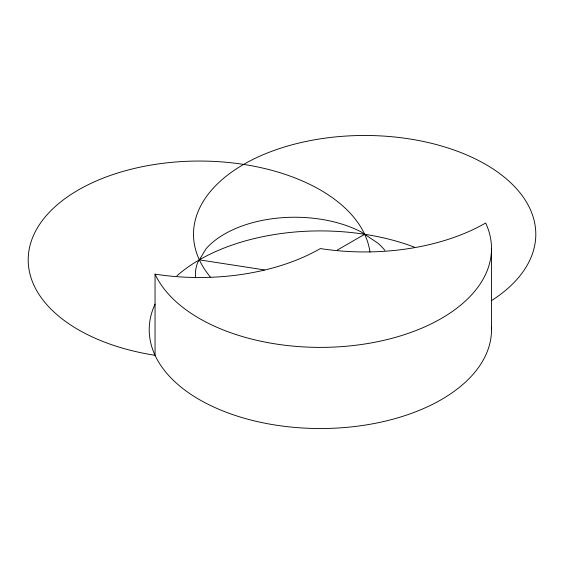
<?xml version="1.0" encoding="UTF-8"?>
<svg xmlns="http://www.w3.org/2000/svg" width="564" height="564" viewBox="0 0 564 564"><rect width="100%" height="100%" fill="white"/><g stroke="black" fill="none" stroke-linecap="round" stroke-linejoin="round"><path stroke-width="0.85" d="M337.314 250.063L364.654 234.279M199.346 259.856L264.417 269.916M491.505 248.576L491.505 329.721M155.051 274.146A171.146 98.806 0 0 0 364.654 344.019A171.146 98.806 0 0 0 485.674 222.999A171.146 98.806 0 0 1 320.359 248.576A171.146 98.806 0 0 1 155.051 274.146L155.051 355.292A171.146 98.806 0 0 1 30.082 245.241A171.146 98.806 0 0 1 205.345 161.107A171.146 98.806 0 0 1 369.963 252.122M195.56 277.826A99.384 57.38 0 0 1 197.506 262.887L206.079 248.752A99.384 57.38 0 0 1 361.023 231.839L377.943 243.197A99.384 57.38 0 0 1 384.895 250.416M491.448 327.155A171.146 98.806 0 0 1 300.224 427.843A171.146 98.806 0 0 1 155.051 304.144M176.927 275.817A171.146 98.806 0 0 1 414.554 247.222M210.316 276.98A171.146 98.806 0 0 1 271.221 151.497A171.146 98.806 0 0 1 494.649 170.011A171.146 98.806 0 0 1 491.963 300.316"/></g></svg>
